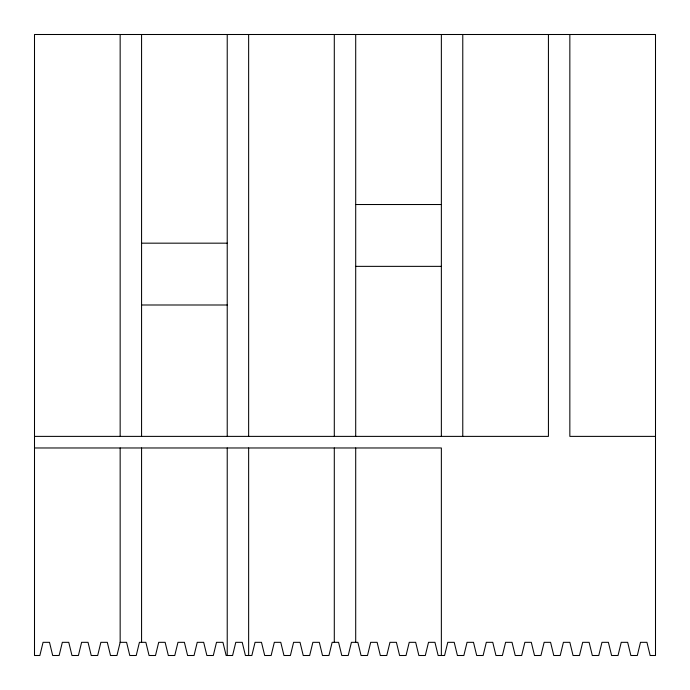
<?xml version="1.0" encoding="UTF-8"?>
<svg xmlns="http://www.w3.org/2000/svg" width="690" height="690" viewBox="0 0 690 690"><rect width="100%" height="100%" fill="white"/><g stroke="black" fill="none" stroke-linecap="round" stroke-linejoin="round"><path stroke-width="1.03" d="M120.155 642.33L126.581 642.33L129.789 655.5L136.215 655.5L139.432 642.33L145.849 642.33L149.066 655.5L155.492 655.5L158.7 642.33L165.126 642.33L168.334 655.5L174.76 655.5L177.977 642.33L184.394 642.33L187.611 655.5L194.037 655.5L197.245 642.33L203.671 642.33L206.879 655.5L213.305 655.5L216.513 642.33L222.939 642.33L226.156 655.5L232.582 655.5L235.79 642.33L242.216 642.33L245.424 655.5L251.85 655.5L255.059 642.33L261.484 642.33L264.701 655.5L271.127 655.5L274.335 642.33L280.761 642.33L283.97 655.5L290.395 655.5L293.604 642.33L300.029 642.33L303.246 655.5L309.663 655.5L312.88 642.33L319.306 642.33L322.515 655.5L328.94 655.5L332.149 642.33L338.574 642.33L341.791 655.5L348.209 655.5L351.426 642.33L357.851 642.33L361.06 655.5L367.485 655.5L370.694 642.33L377.12 642.33L380.337 655.5L386.754 655.5L389.971 642.33L396.396 642.33L399.605 655.5L406.031 655.5L409.239 642.33L415.665 642.33L418.873 655.5L425.299 655.5L428.516 642.33L434.942 642.33L438.15 655.5L444.576 655.5L447.784 642.33L454.21 642.33L457.418 655.5L463.844 655.5L467.061 642.33L473.487 642.33L476.695 655.5L483.121 655.5L486.329 642.33L492.755 642.33L495.963 655.5L502.389 655.5L505.606 642.33L512.023 642.33L515.24 655.5L521.666 655.5L524.874 642.33L531.3 642.33L534.509 655.5L540.934 655.5L544.151 642.33L550.568 642.33L553.785 655.5L560.211 655.5L563.42 642.33L569.845 642.33L573.054 655.5L579.479 655.5L582.696 642.33L589.113 642.33L592.331 655.5L598.756 655.5L601.965 642.33L608.39 642.33L611.599 655.5L618.024 655.5L621.241 642.33L627.659 642.33L630.876 655.5L637.301 655.5L640.51 642.33L646.935 642.33L650.144 655.5L655.5 655.5L655.5 34.5L34.5 34.5L34.5 655.5L39.856 655.5L43.065 642.33L49.49 642.33L52.699 655.5L59.124 655.5L62.342 642.33L68.758 642.33L71.976 655.5L78.401 655.5L81.61 642.33L88.035 642.33L91.244 655.5L97.669 655.5L100.887 642.33L107.304 642.33L110.521 655.5L116.946 655.5L120.155 642.33L120.155 447.974M141.571 436.382L141.571 34.5M227.226 436.382L227.226 34.5M355.704 436.382L355.704 34.5M355.704 204.525L441.359 204.525M141.571 243.173L227.226 243.173M355.704 266.357L441.359 266.357M141.571 304.997L227.226 304.997M34.5 436.382L548.429 436.382L548.429 34.5M655.5 436.382L569.845 436.382L569.845 34.5M34.5 447.974L441.359 447.974L441.359 655.5M462.774 34.5L462.774 436.382M441.359 34.5L441.359 436.382M355.704 447.974L355.704 642.33M334.296 34.5L334.296 436.382M334.296 447.974L334.296 642.33M248.641 34.5L248.641 436.382M248.641 447.974L248.641 655.5M227.226 447.974L227.226 655.5M141.571 447.974L141.571 642.33M120.155 34.5L120.155 436.382"/></g></svg>
